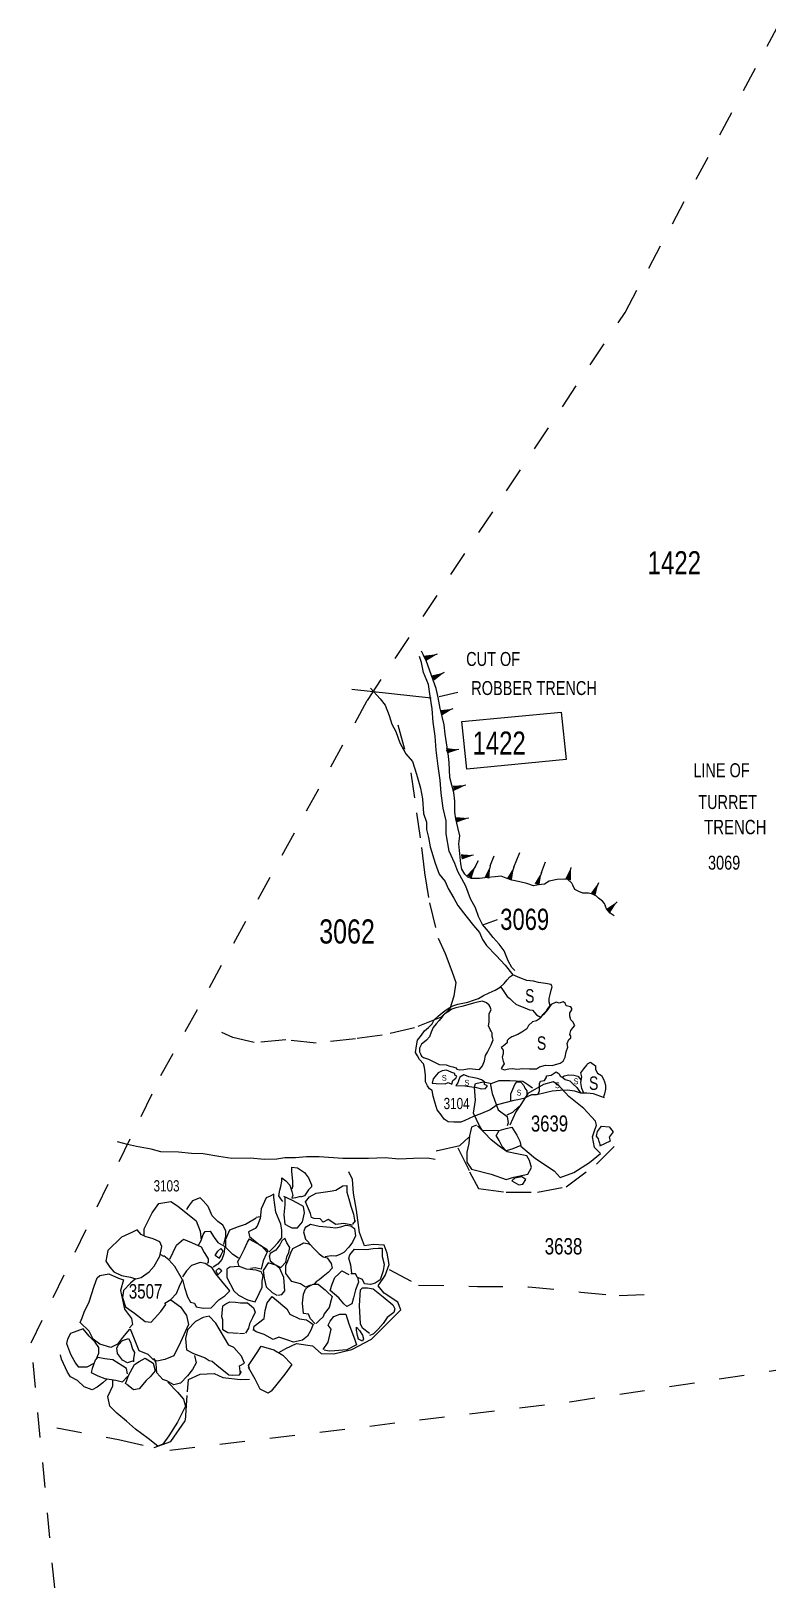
# Model space of a CAD drawing. Extents: x 43284 to 43291.09, y 9093.72 to 9103.25.
# Drawn here: x 43284 to 43286.92, y 9093.72 to 9099.91 of the extents above; entities that cross this region are included whole.
import ezdxf

# ---------------------------------------------------------------- set-up
doc = ezdxf.new("R2010")
doc.units = 0
doc.header["$MEASUREMENT"] = 0
for name, pattern in [('ECW_2', [0.025401, 0.001588, -0.003175, 0.003175, -0.003175, 0.003175, -0.003175, 0.003175, -0.003175, 0.001588]), ('ECW_3', [0.018262, 0.000794, -0.001588, 0.001588, -0.001588, 0.001588, -0.001588, 0.001588, -0.001588, 0.001588, -0.001588, 0.001588, -0.001588]), ('ECW_5', [0.025401, 0.009525, -0.003175, 0.001588, -0.003175, 0.007938])]:
    doc.linetypes.add(name, pattern=pattern)
doc.layers.add('1', color=7, linetype='CONTINUOUS')
doc.layers.add('MERGE', color=7, linetype='CONTINUOUS')

msp = doc.modelspace()

# ---------------------------------------------------------------- linework, layer by layer
at = {"layer": '1', "color": 7, "linetype": 'ECW_5'}
msp.add_lwpolyline([(43284.089844, 9093.722656), (43283.996094, 9094.696289), (43284.511719, 9095.757813), (43285.332031, 9097.248047), (43286.355469, 9098.789063), (43288.738281, 9103.250977)], dxfattribs=at)
at = {"layer": '1', "color": 4, "linetype": 'ECW_2'}
msp.add_lwpolyline([(43285.453125, 9097.151367), (43285.503906, 9096.959961), (43285.527344, 9096.801758), (43285.546875, 9096.664063), (43285.558594, 9096.563477), (43285.578125, 9096.443359), (43285.613281, 9096.303711), (43285.640625, 9096.243164), (43285.667969, 9096.172852), (43285.683594, 9096.126953), (43285.675781, 9096.073242), (43285.660156, 9096.023438), (43285.625, 9095.990234), (43285.519531, 9095.947266), (43285.390625, 9095.917969), (43285.285156, 9095.904297), (43285.128906, 9095.886719), (43285.007813, 9095.899414), (43284.882813, 9095.888672), (43284.796875, 9095.90918), (43284.753906, 9095.928711)], dxfattribs=at)
at = {"layer": '1', "color": 4}
msp.add_lwpolyline([(43285.601563, 9095.423828), (43285.570313, 9095.429688), (43285.515625, 9095.428711), (43285.457031, 9095.425781), (43285.402344, 9095.430664), (43285.335938, 9095.428711), (43285.234375, 9095.427734), (43285.140625, 9095.435547), (43285.089844, 9095.43457), (43285.046875, 9095.430664), (43285.003906, 9095.430664), (43284.972656, 9095.425781), (43284.921875, 9095.424805), (43284.867188, 9095.429688), (43284.792969, 9095.427734), (43284.742188, 9095.436523), (43284.679688, 9095.447266), (43284.632813, 9095.448242), (43284.582031, 9095.453125), (43284.511719, 9095.455078), (43284.472656, 9095.464844), (43284.414063, 9095.476563), (43284.378906, 9095.484375), (43284.339844, 9095.494141)], dxfattribs=at)
at = {"layer": '1', "color": 4, "linetype": 'ECW_3'}
msp.add_lwpolyline([(43285.417969, 9094.987305), (43285.535156, 9094.925781), (43285.769531, 9094.919922), (43285.972656, 9094.918945), (43286.179688, 9094.897461), (43286.332031, 9094.883789), (43286.503906, 9094.891602)], dxfattribs=at)
at = {"layer": 'MERGE', "color": 1, "linetype": 'ECW_2'}
msp.add_lwpolyline([(43285.679688, 9096.599609), (43285.65625, 9096.649414), (43285.644531, 9096.717773), (43285.644531, 9096.769531), (43285.632813, 9096.819336), (43285.625, 9096.879883), (43285.621094, 9096.930664), (43285.613281, 9096.987305), (43285.605469, 9097.050781), (43285.601563, 9097.106445), (43285.59375, 9097.161133), (43285.589844, 9097.214844), (43285.582031, 9097.264648), (43285.574219, 9097.311523), (43285.554688, 9097.358398), (43285.546875, 9097.398438), (43285.539063, 9097.422852)], dxfattribs=at)
at = {"layer": 'MERGE', "color": 1}
for points in [[(43286.3125, 9096.392578), (43286.296875, 9096.40332), (43286.28125, 9096.419922), (43286.273438, 9096.441406), (43286.265625, 9096.451172), (43286.25, 9096.461914), (43286.242188, 9096.470703), (43286.226563, 9096.478516), (43286.210938, 9096.482422), (43286.1875, 9096.482422), (43286.171875, 9096.489258), (43286.15625, 9096.49707), (43286.148438, 9096.513672), (43286.144531, 9096.521484), (43286.128906, 9096.537109), (43286.113281, 9096.538086), (43286.085938, 9096.537109), (43286.054688, 9096.530273), (43286.035156, 9096.518555), (43286.011719, 9096.515625), (43285.992188, 9096.511719), (43285.964844, 9096.520508), (43285.9375, 9096.527344), (43285.90625, 9096.53418), (43285.882813, 9096.541992), (43285.863281, 9096.549805), (43285.839844, 9096.546875), (43285.808594, 9096.543945), (43285.777344, 9096.540039), (43285.746094, 9096.540039), (43285.730469, 9096.545898), (43285.71875, 9096.557617), (43285.707031, 9096.578125), (43285.703125, 9096.598633), (43285.695313, 9096.677734), (43285.699219, 9096.709961), (43285.691406, 9096.743164), (43285.683594, 9096.777344), (43285.679688, 9096.804688), (43285.679688, 9096.847656), (43285.675781, 9096.881836), (43285.667969, 9096.911133), (43285.660156, 9096.942383), (43285.65625, 9097.000977), (43285.652344, 9097.037109), (43285.648438, 9097.0625), (43285.640625, 9097.114258), (43285.636719, 9097.151367), (43285.628906, 9097.18457), (43285.621094, 9097.21582), (43285.613281, 9097.259766), (43285.605469, 9097.294922), (43285.59375, 9097.329102), (43285.578125, 9097.369141), (43285.566406, 9097.402344), (43285.554688, 9097.427734), (43285.546875, 9097.443359)], [(43285.609375, 9097.431641), (43285.5625, 9097.416016)], [(43285.636719, 9097.358398), (43285.597656, 9097.339844)], [(43285.269531, 9097.292969), (43285.585938, 9097.257813)], [(43285.34375, 9097.296875), (43285.382813, 9097.253906), (43285.402344, 9097.229492), (43285.417969, 9097.1875), (43285.429688, 9097.154297), (43285.445313, 9097.124023), (43285.460938, 9097.080078), (43285.484375, 9097.036133), (43285.511719, 9097.005859), (43285.527344, 9096.955078), (43285.542969, 9096.899414), (43285.550781, 9096.856445), (43285.554688, 9096.798828), (43285.566406, 9096.764648), (43285.566406, 9096.735352), (43285.574219, 9096.703125), (43285.582031, 9096.666016), (43285.601563, 9096.601563), (43285.617188, 9096.557617), (43285.640625, 9096.529297), (43285.652344, 9096.500977), (43285.675781, 9096.461914), (43285.691406, 9096.433594), (43285.722656, 9096.392578), (43285.753906, 9096.354492), (43285.777344, 9096.326172), (43285.789063, 9096.298828), (43285.804688, 9096.274414), (43285.84375, 9096.235352), (43285.878906, 9096.196289), (43285.910156, 9096.158203)], [(43285.691406, 9097.279297), (43285.617188, 9097.261719)], [(43285.671875, 9097.214844), (43285.628906, 9097.200195)], [(43285.695313, 9097.052734), (43285.644531, 9097.047852)], [(43285.722656, 9096.911133), (43285.675781, 9096.899414)], [(43285.734375, 9096.780273), (43285.695313, 9096.775391)], [(43285.917969, 9096.175781), (43285.90625, 9096.1875), (43285.890625, 9096.212891), (43285.875, 9096.25293), (43285.855469, 9096.280273), (43285.832031, 9096.306641), (43285.8125, 9096.330078), (43285.789063, 9096.357422), (43285.773438, 9096.389648), (43285.761719, 9096.423828), (43285.742188, 9096.459961), (43285.722656, 9096.510742), (43285.707031, 9096.539063), (43285.691406, 9096.568359), (43285.679688, 9096.599609)], [(43285.753906, 9096.632813), (43285.707031, 9096.626953)], [(43285.761719, 9096.589844), (43285.773438, 9096.612305)], [(43285.820313, 9096.59082), (43285.835938, 9096.630859)], [(43285.914063, 9096.585938), (43285.9375, 9096.643555)], [(43286.023438, 9096.564453), (43286.039063, 9096.607422)], [(43285.761719, 9096.589844), (43285.742188, 9096.558594)], [(43285.820313, 9096.59082), (43285.808594, 9096.545898)], [(43285.914063, 9096.585938), (43285.902344, 9096.551758)], [(43286.023438, 9096.564453), (43286.007813, 9096.519531)], [(43286.140625, 9096.583984), (43286.132813, 9096.549805)], [(43286.25, 9096.523438), (43286.230469, 9096.477539)], [(43286.324219, 9096.448242), (43286.296875, 9096.419922)], [(43285.847656, 9096.376953), (43285.789063, 9096.355469)], [(43285.859375, 9096.112305), (43285.871094, 9096.095703), (43285.878906, 9096.083984), (43285.886719, 9096.072266), (43285.898438, 9096.064453), (43285.910156, 9096.051758), (43285.921875, 9096.041992), (43285.933594, 9096.036133), (43285.957031, 9096.027344), (43285.976563, 9096.019531), (43285.988281, 9096.017578), (43285.996094, 9096.007813), (43286.003906, 9095.999023), (43286.019531, 9095.989258), (43286.03125, 9096.00293), (43286.042969, 9096.014648), (43286.050781, 9096.025391), (43286.058594, 9096.03418), (43286.054688, 9096.049805), (43286.054688, 9096.064453), (43286.058594, 9096.080078), (43286.0625, 9096.09668), (43286.066406, 9096.110352), (43286.0625, 9096.120117), (43286.039063, 9096.123047), (43286.011719, 9096.126953), (43285.992188, 9096.132813), (43285.964844, 9096.135742), (43285.9375, 9096.145508), (43285.910156, 9096.158203)], [(43286.191406, 9095.688477), (43286.183594, 9095.707031), (43286.179688, 9095.730469), (43286.183594, 9095.75293), (43286.179688, 9095.768555), (43286.191406, 9095.785156), (43286.203125, 9095.798828), (43286.207031, 9095.804688), (43286.21875, 9095.810547), (43286.238281, 9095.795898), (43286.238281, 9095.78125), (43286.246094, 9095.767578), (43286.261719, 9095.757813), (43286.269531, 9095.743164), (43286.273438, 9095.733398), (43286.277344, 9095.719727), (43286.277344, 9095.703125), (43286.273438, 9095.685547), (43286.269531, 9095.672852)], [(43285.851563, 9095.538086), (43285.789063, 9095.540039), (43285.777344, 9095.558594), (43285.753906, 9095.608398), (43285.761719, 9095.660156), (43285.757813, 9095.711914), (43285.761719, 9095.726563), (43285.792969, 9095.733398), (43285.820313, 9095.727539), (43285.828125, 9095.686523), (43285.851563, 9095.62207), (43285.886719, 9095.595703), (43285.890625, 9095.569336), (43285.886719, 9095.558594)], [(43285.824219, 9095.726563), (43285.855469, 9095.738281), (43285.898438, 9095.738281), (43285.949219, 9095.735352), (43285.96875, 9095.72168), (43285.988281, 9095.708984)], [(43286.007813, 9095.681641), (43286.015625, 9095.695313), (43286.015625, 9095.710938), (43286.015625, 9095.725586), (43286.019531, 9095.735352), (43286.035156, 9095.738281), (43286.042969, 9095.750977), (43286.042969, 9095.756836), (43286.0625, 9095.758789), (43286.070313, 9095.764648), (43286.082031, 9095.772461), (43286.09375, 9095.764648), (43286.097656, 9095.755859), (43286.109375, 9095.749023), (43286.117188, 9095.742188), (43286.136719, 9095.736328), (43286.148438, 9095.724609), (43286.164063, 9095.709961), (43286.171875, 9095.698242), (43286.179688, 9095.688477)], [(43286.105469, 9095.751953), (43286.113281, 9095.756836), (43286.132813, 9095.760742), (43286.152344, 9095.758789), (43286.167969, 9095.754883), (43286.175781, 9095.746094), (43286.179688, 9095.739258)], [(43285.941406, 9095.477539), (43286, 9095.427734), (43286.074219, 9095.379883), (43286.097656, 9095.352539), (43286.152344, 9095.37207), (43286.214844, 9095.412109), (43286.257813, 9095.448242), (43286.234375, 9095.472656), (43286.226563, 9095.514648), (43286.234375, 9095.538086), (43286.242188, 9095.560547), (43286.238281, 9095.576172), (43286.191406, 9095.626953), (43286.132813, 9095.674805), (43286.089844, 9095.720703), (43286.070313, 9095.732422), (43286.03125, 9095.722656), (43285.96875, 9095.686523), (43285.941406, 9095.642578), (43285.921875, 9095.613281), (43285.898438, 9095.560547)], [(43285.902344, 9095.657227), (43285.902344, 9095.685547), (43285.910156, 9095.704102), (43285.917969, 9095.722656), (43285.925781, 9095.732422), (43285.941406, 9095.731445), (43285.953125, 9095.71875), (43285.957031, 9095.708008), (43285.964844, 9095.697266), (43285.964844, 9095.674805)], [(43285.886719, 9095.601563), (43285.910156, 9095.612305), (43285.933594, 9095.634766)], [(43285.765625, 9095.560547), (43285.746094, 9095.552734), (43285.738281, 9095.518555), (43285.734375, 9095.487305), (43285.726563, 9095.453125), (43285.726563, 9095.414063), (43285.746094, 9095.385742), (43285.824219, 9095.366211), (43285.882813, 9095.344727), (43285.914063, 9095.353516), (43285.96875, 9095.366211), (43285.984375, 9095.392578), (43285.976563, 9095.419922), (43285.964844, 9095.438477), (43285.925781, 9095.447266), (43285.886719, 9095.455078), (43285.855469, 9095.477539), (43285.824219, 9095.501953), (43285.796875, 9095.530273), (43285.769531, 9095.557617)], [(43285.84375, 9095.518555), (43285.855469, 9095.540039), (43285.882813, 9095.547852), (43285.90625, 9095.552734), (43285.925781, 9095.520508), (43285.9375, 9095.49707), (43285.941406, 9095.479492), (43285.910156, 9095.466797), (43285.882813, 9095.458984), (43285.867188, 9095.476563), (43285.855469, 9095.5), (43285.84375, 9095.519531)], [(43286.253906, 9095.490234), (43286.25, 9095.506836), (43286.242188, 9095.517578), (43286.246094, 9095.536133), (43286.261719, 9095.556641), (43286.292969, 9095.554688), (43286.308594, 9095.53418), (43286.292969, 9095.512695), (43286.296875, 9095.49707), (43286.253906, 9095.477539)], [(43285.605469, 9095.458984), (43285.699219, 9095.480469), (43285.734375, 9095.512695)], [(43286.257813, 9095.478516), (43286.253906, 9095.494141)], [(43285.90625, 9095.339844), (43285.933594, 9095.323242), (43285.949219, 9095.326172), (43285.960938, 9095.344727), (43285.945313, 9095.355469), (43285.917969, 9095.350586), (43285.914063, 9095.345703)], [(43285.914063, 9095.347656), (43285.90625, 9095.339844)]]:
    msp.add_lwpolyline(points, dxfattribs=at)
for points in [[(43285.726563, 9096.974609), (43285.707031, 9097.164063), (43286.101563, 9097.201172), (43286.121094, 9097.012695)], [(43285.804688, 9096.046875), (43285.789063, 9096.053711), (43285.769531, 9096.049805), (43285.753906, 9096.045898), (43285.730469, 9096.038086), (43285.707031, 9096.032227), (43285.683594, 9096.026367), (43285.667969, 9096.021484), (43285.652344, 9096.010742), (43285.640625, 9096.003906), (43285.628906, 9095.991211), (43285.617188, 9095.976563), (43285.605469, 9095.963867), (43285.59375, 9095.948242), (43285.585938, 9095.930664), (43285.578125, 9095.911133), (43285.566406, 9095.898438), (43285.558594, 9095.891602), (43285.546875, 9095.882813), (43285.539063, 9095.866211), (43285.539063, 9095.852539), (43285.542969, 9095.84375), (43285.546875, 9095.834961), (43285.554688, 9095.830078), (43285.574219, 9095.822266), (43285.601563, 9095.80957), (43285.617188, 9095.801758), (43285.644531, 9095.800781), (43285.660156, 9095.794922), (43285.671875, 9095.791992), (43285.683594, 9095.789063), (43285.6875, 9095.783203), (43285.699219, 9095.780273), (43285.714844, 9095.782227), (43285.738281, 9095.786133), (43285.761719, 9095.783203), (43285.777344, 9095.78125), (43285.789063, 9095.795898), (43285.796875, 9095.816406), (43285.800781, 9095.836914), (43285.808594, 9095.850586), (43285.816406, 9095.864258), (43285.824219, 9095.879883), (43285.832031, 9095.899414), (43285.828125, 9095.913086), (43285.828125, 9095.926758), (43285.824219, 9095.933594), (43285.820313, 9095.94043), (43285.8125, 9095.955078), (43285.816406, 9095.969727), (43285.816406, 9095.988281), (43285.816406, 9096.003906), (43285.824219, 9096.019531), (43285.820313, 9096.030273), (43285.816406, 9096.037109)], [(43286.0625, 9096.040039), (43286.046875, 9096.018555), (43286.03125, 9096.000977), (43286.015625, 9095.983398), (43286.003906, 9095.975586), (43285.988281, 9095.970703), (43285.972656, 9095.957031), (43285.964844, 9095.943359), (43285.945313, 9095.929688), (43285.929688, 9095.920898), (43285.90625, 9095.911133), (43285.894531, 9095.904297), (43285.886719, 9095.897461), (43285.886719, 9095.887695), (43285.871094, 9095.875), (43285.863281, 9095.869141), (43285.871094, 9095.858398), (43285.871094, 9095.84375), (43285.867188, 9095.831055), (43285.871094, 9095.814453), (43285.875, 9095.803711), (43285.867188, 9095.792969), (43285.863281, 9095.786133), (43285.875, 9095.780273), (43285.894531, 9095.78418), (43285.910156, 9095.786133), (43285.925781, 9095.783203), (43285.949219, 9095.786133), (43285.976563, 9095.78418), (43286.003906, 9095.78418), (43286.015625, 9095.792969), (43286.039063, 9095.798828), (43286.066406, 9095.797852), (43286.097656, 9095.807617), (43286.109375, 9095.81543), (43286.117188, 9095.831055), (43286.121094, 9095.851563), (43286.128906, 9095.871094), (43286.125, 9095.884766), (43286.132813, 9095.900391), (43286.140625, 9095.907227), (43286.140625, 9095.914063), (43286.136719, 9095.920898), (43286.140625, 9095.936523), (43286.148438, 9095.947266), (43286.15625, 9095.957031), (43286.148438, 9095.970703), (43286.140625, 9095.978516), (43286.136719, 9095.993164), (43286.136719, 9096.006836), (43286.144531, 9096.018555), (43286.144531, 9096.024414), (43286.140625, 9096.03125), (43286.121094, 9096.035156), (43286.117188, 9096.045898), (43286.109375, 9096.050781), (43286.09375, 9096.045898), (43286.082031, 9096.049805)], [(43285.613281, 9095.768555), (43285.59375, 9095.744141), (43285.589844, 9095.727539), (43285.605469, 9095.726563), (43285.640625, 9095.724609), (43285.652344, 9095.730469), (43285.667969, 9095.723633), (43285.671875, 9095.738281), (43285.683594, 9095.74707), (43285.6875, 9095.754883), (43285.679688, 9095.759766), (43285.679688, 9095.765625), (43285.667969, 9095.770508), (43285.652344, 9095.776367), (43285.644531, 9095.779297), (43285.628906, 9095.776367)], [(43285.714844, 9095.760742), (43285.699219, 9095.751953), (43285.695313, 9095.740234), (43285.691406, 9095.729492), (43285.683594, 9095.717773), (43285.71875, 9095.716797), (43285.738281, 9095.714844), (43285.765625, 9095.709961), (43285.785156, 9095.705078), (43285.800781, 9095.707031), (43285.808594, 9095.716797), (43285.796875, 9095.722656), (43285.796875, 9095.732422), (43285.785156, 9095.741211), (43285.769531, 9095.746094), (43285.75, 9095.75), (43285.734375, 9095.75293), (43285.71875, 9095.759766)]]:
    msp.add_lwpolyline(points, close=True, dxfattribs=at)
at = {"layer": 'MERGE', "color": 1, "linetype": 'ECW_3'}
for points in [[(43286.273438, 9095.669922), (43286.230469, 9095.68457), (43286.203125, 9095.6875), (43286.179688, 9095.688477), (43286.15625, 9095.696289), (43286.125, 9095.699219), (43286.097656, 9095.698242), (43286.066406, 9095.695313), (43286.042969, 9095.69043), (43286.027344, 9095.686523), (43286.003906, 9095.681641), (43285.984375, 9095.681641), (43285.96875, 9095.674805), (43285.953125, 9095.666016), (43285.929688, 9095.661133), (43285.914063, 9095.658203), (43285.847656, 9095.641602), (43285.820313, 9095.62207), (43285.785156, 9095.607422), (43285.753906, 9095.595703), (43285.71875, 9095.579102), (43285.703125, 9095.572266), (43285.675781, 9095.572266), (43285.652344, 9095.574219), (43285.636719, 9095.583984), (43285.625, 9095.601563), (43285.609375, 9095.621094), (43285.601563, 9095.648438), (43285.59375, 9095.675781), (43285.589844, 9095.698242), (43285.578125, 9095.705078), (43285.570313, 9095.716797), (43285.5625, 9095.733398), (43285.5625, 9095.759766), (43285.558594, 9095.790039), (43285.554688, 9095.803711), (43285.539063, 9095.821289), (43285.53125, 9095.835938), (43285.523438, 9095.849609), (43285.527344, 9095.875977), (43285.53125, 9095.898438), (43285.546875, 9095.917969), (43285.558594, 9095.935547), (43285.574219, 9095.949219), (43285.589844, 9095.962891), (43285.597656, 9095.978516), (43285.613281, 9095.994141), (43285.628906, 9096.006836), (43285.644531, 9096.019531), (43285.660156, 9096.02832), (43285.671875, 9096.03418), (43285.691406, 9096.041016), (43285.710938, 9096.045898), (43285.730469, 9096.049805), (43285.753906, 9096.056641), (43285.773438, 9096.064453), (43285.792969, 9096.075195), (43285.816406, 9096.085938), (43285.839844, 9096.09668), (43285.859375, 9096.109375), (43285.875, 9096.124023), (43285.886719, 9096.137695), (43285.898438, 9096.150391), (43285.910156, 9096.158203)], [(43285.691406, 9095.470703), (43285.738281, 9095.375977), (43285.773438, 9095.308594), (43285.882813, 9095.293945), (43286.007813, 9095.294922), (43286.121094, 9095.316406), (43286.242188, 9095.405273), (43286.382813, 9095.546875)]]:
    msp.add_lwpolyline(points, dxfattribs=at)
at = {"layer": 'MERGE', "color": 20, "linetype": 'ECW_3'}
for points in [[(43284.980469, 9094.658203), (43285.007813, 9094.673828), (43285.050781, 9094.693359), (43285.113281, 9094.68457), (43285.148438, 9094.65332), (43285.199219, 9094.652344), (43285.269531, 9094.669922), (43285.347656, 9094.709961), (43285.417969, 9094.780273), (43285.464844, 9094.827148), (43285.453125, 9094.857422), (43285.398438, 9094.893555), (43285.375, 9094.921875), (43285.402344, 9094.962891), (43285.417969, 9095.006836), (43285.410156, 9095.052734), (43285.398438, 9095.083984), (43285.355469, 9095.086914), (43285.320313, 9095.082031), (43285.300781, 9095.134766), (43285.289063, 9095.222656), (43285.277344, 9095.291016), (43285.273438, 9095.344727), (43285.257813, 9095.375)], [(43284.980469, 9094.658203), (43285.007813, 9094.673828), (43285.050781, 9094.693359), (43285.113281, 9094.68457), (43285.148438, 9094.65332), (43285.199219, 9094.652344), (43285.269531, 9094.669922), (43285.347656, 9094.709961), (43285.417969, 9094.780273), (43285.464844, 9094.827148), (43285.453125, 9094.857422), (43285.398438, 9094.893555), (43285.375, 9094.921875), (43285.402344, 9094.962891), (43285.417969, 9095.006836), (43285.410156, 9095.052734), (43285.398438, 9095.083984), (43285.355469, 9095.086914), (43285.320313, 9095.082031), (43285.300781, 9095.134766), (43285.289063, 9095.222656), (43285.277344, 9095.291016), (43285.273438, 9095.344727), (43285.257813, 9095.375)], [(43284.097656, 9094.358398), (43284.34375, 9094.311523), (43284.484375, 9094.280273), (43284.550781, 9094.304688), (43284.609375, 9094.387695), (43284.617188, 9094.501953), (43284.621094, 9094.550781), (43284.667969, 9094.571289), (43284.722656, 9094.574219), (43284.757813, 9094.558594), (43284.828125, 9094.550781), (43284.863281, 9094.551758)], [(43284.097656, 9094.358398), (43284.34375, 9094.311523), (43284.484375, 9094.280273), (43284.550781, 9094.304688), (43284.609375, 9094.387695), (43284.617188, 9094.501953), (43284.621094, 9094.550781), (43284.667969, 9094.571289), (43284.722656, 9094.574219), (43284.757813, 9094.558594), (43284.828125, 9094.550781), (43284.863281, 9094.551758)]]:
    msp.add_lwpolyline(points, dxfattribs=at)
at = {"layer": 'MERGE', "color": 20}
for points in [[(43285.035156, 9095.31543), (43285.035156, 9095.338867), (43285.03125, 9095.376953), (43285.03125, 9095.394531), (43285.054688, 9095.390625), (43285.082031, 9095.37207), (43285.097656, 9095.351563), (43285.109375, 9095.324219), (43285.109375, 9095.316406), (43285.097656, 9095.303711), (43285.082031, 9095.280273), (43285.066406, 9095.274414)], [(43285.035156, 9095.31543), (43285.035156, 9095.338867), (43285.03125, 9095.376953), (43285.03125, 9095.394531), (43285.054688, 9095.390625), (43285.082031, 9095.37207), (43285.097656, 9095.351563), (43285.109375, 9095.324219), (43285.109375, 9095.316406), (43285.097656, 9095.303711), (43285.082031, 9095.280273), (43285.066406, 9095.274414)], [(43284.996094, 9095.256836), (43284.988281, 9095.268555), (43284.980469, 9095.280273), (43284.984375, 9095.302734), (43284.988281, 9095.317383), (43284.992188, 9095.337891), (43284.992188, 9095.351563), (43285.007813, 9095.339844), (43285.023438, 9095.322266), (43285.03125, 9095.297852), (43285.035156, 9095.28125), (43285.03125, 9095.272461)], [(43284.996094, 9095.256836), (43284.988281, 9095.268555), (43284.980469, 9095.280273), (43284.984375, 9095.302734), (43284.988281, 9095.317383), (43284.992188, 9095.337891), (43284.992188, 9095.351563), (43285.007813, 9095.339844), (43285.023438, 9095.322266), (43285.03125, 9095.297852), (43285.035156, 9095.28125), (43285.03125, 9095.272461)], [(43285.035156, 9095.319336), (43285.03125, 9095.306641)], [(43285.035156, 9095.319336), (43285.03125, 9095.306641)], [(43285.273438, 9095.164063), (43285.238281, 9095.169922), (43285.207031, 9095.166016), (43285.175781, 9095.185547), (43285.15625, 9095.174805), (43285.144531, 9095.188477), (43285.121094, 9095.189453), (43285.109375, 9095.193359), (43285.105469, 9095.209961), (43285.085938, 9095.255859), (43285.101563, 9095.276367), (43285.128906, 9095.291016), (43285.183594, 9095.298828), (43285.207031, 9095.302734), (43285.234375, 9095.319336), (43285.25, 9095.321289), (43285.25, 9095.293945), (43285.257813, 9095.267578), (43285.265625, 9095.239258), (43285.277344, 9095.207031), (43285.28125, 9095.183594), (43285.28125, 9095.174805)], [(43285.273438, 9095.164063), (43285.238281, 9095.169922), (43285.207031, 9095.166016), (43285.175781, 9095.185547), (43285.15625, 9095.174805), (43285.144531, 9095.188477), (43285.121094, 9095.189453), (43285.109375, 9095.193359), (43285.105469, 9095.209961), (43285.085938, 9095.255859), (43285.101563, 9095.276367), (43285.128906, 9095.291016), (43285.183594, 9095.298828), (43285.207031, 9095.302734), (43285.234375, 9095.319336), (43285.25, 9095.321289), (43285.25, 9095.293945), (43285.257813, 9095.267578), (43285.265625, 9095.239258), (43285.277344, 9095.207031), (43285.28125, 9095.183594), (43285.28125, 9095.174805)], [(43284.445313, 9095.119141), (43284.445313, 9095.149414), (43284.476563, 9095.212891), (43284.503906, 9095.25), (43284.550781, 9095.256836), (43284.578125, 9095.240234), (43284.652344, 9095.180664), (43284.667969, 9095.139648), (43284.671875, 9095.104492)], [(43284.445313, 9095.119141), (43284.445313, 9095.149414), (43284.476563, 9095.212891), (43284.503906, 9095.25), (43284.550781, 9095.256836), (43284.578125, 9095.240234), (43284.652344, 9095.180664), (43284.667969, 9095.139648), (43284.671875, 9095.104492)], [(43284.761719, 9095.086914), (43284.769531, 9095.120117), (43284.769531, 9095.141602), (43284.757813, 9095.164063), (43284.738281, 9095.177734), (43284.714844, 9095.200195), (43284.699219, 9095.237305), (43284.679688, 9095.260742), (43284.667969, 9095.271484), (43284.636719, 9095.259766), (43284.621094, 9095.239258), (43284.613281, 9095.225586)], [(43284.761719, 9095.086914), (43284.769531, 9095.120117), (43284.769531, 9095.141602), (43284.757813, 9095.164063), (43284.738281, 9095.177734), (43284.714844, 9095.200195), (43284.699219, 9095.237305), (43284.679688, 9095.260742), (43284.667969, 9095.271484), (43284.636719, 9095.259766), (43284.621094, 9095.239258), (43284.613281, 9095.225586)], [(43284.941406, 9095.057617), (43284.960938, 9095.076172), (43284.976563, 9095.092773), (43284.992188, 9095.113281), (43284.992188, 9095.143555), (43284.988281, 9095.166992), (43284.96875, 9095.214844), (43284.960938, 9095.273438), (43284.960938, 9095.286133), (43284.945313, 9095.27832), (43284.929688, 9095.271484), (43284.910156, 9095.228516), (43284.90625, 9095.189453), (43284.894531, 9095.160156), (43284.886719, 9095.150391), (43284.859375, 9095.136719), (43284.863281, 9095.118164), (43284.902344, 9095.086914), (43284.929688, 9095.069336), (43284.9375, 9095.057617)], [(43284.941406, 9095.057617), (43284.960938, 9095.076172), (43284.976563, 9095.092773), (43284.992188, 9095.113281), (43284.992188, 9095.143555), (43284.988281, 9095.166992), (43284.96875, 9095.214844), (43284.960938, 9095.273438), (43284.960938, 9095.286133), (43284.945313, 9095.27832), (43284.929688, 9095.271484), (43284.910156, 9095.228516), (43284.90625, 9095.189453), (43284.894531, 9095.160156), (43284.886719, 9095.150391), (43284.859375, 9095.136719), (43284.863281, 9095.118164), (43284.902344, 9095.086914), (43284.929688, 9095.069336), (43284.9375, 9095.057617)], [(43285.003906, 9095.276367), (43285.003906, 9095.244141), (43285, 9095.205078), (43285.003906, 9095.167969), (43285.023438, 9095.15625), (43285.03125, 9095.152344), (43285.054688, 9095.15332), (43285.074219, 9095.176758), (43285.082031, 9095.212891), (43285.078125, 9095.238281), (43285.054688, 9095.250977), (43285.03125, 9095.262695), (43285, 9095.277344)], [(43285.003906, 9095.276367), (43285.003906, 9095.244141), (43285, 9095.205078), (43285.003906, 9095.167969), (43285.023438, 9095.15625), (43285.03125, 9095.152344), (43285.054688, 9095.15332), (43285.074219, 9095.176758), (43285.082031, 9095.212891), (43285.078125, 9095.238281), (43285.054688, 9095.250977), (43285.03125, 9095.262695), (43285, 9095.277344)], [(43285.066406, 9095.277344), (43285.046875, 9095.271484), (43285.03125, 9095.269531)], [(43285.066406, 9095.277344), (43285.046875, 9095.271484), (43285.03125, 9095.269531)], [(43284.820313, 9095.032227), (43284.796875, 9095.046875), (43284.769531, 9095.074219), (43284.769531, 9095.108398), (43284.785156, 9095.144531), (43284.820313, 9095.158203), (43284.847656, 9095.167969), (43284.890625, 9095.192383)], [(43284.820313, 9095.032227), (43284.796875, 9095.046875), (43284.769531, 9095.074219), (43284.769531, 9095.108398), (43284.785156, 9095.144531), (43284.820313, 9095.158203), (43284.847656, 9095.167969), (43284.890625, 9095.192383)], [(43284.890625, 9095.195313), (43284.90625, 9095.197266)], [(43284.890625, 9095.195313), (43284.90625, 9095.197266)], [(43284.433594, 9094.955078), (43284.464844, 9094.978516), (43284.484375, 9095.000977), (43284.507813, 9095.040039), (43284.515625, 9095.078125), (43284.507813, 9095.09668), (43284.480469, 9095.109375), (43284.449219, 9095.118164), (43284.433594, 9095.126953), (43284.417969, 9095.145508), (43284.398438, 9095.135742), (43284.355469, 9095.115234), (43284.300781, 9095.0625), (43284.292969, 9095.020508), (43284.308594, 9094.99707), (43284.324219, 9094.978516), (43284.355469, 9094.963867), (43284.390625, 9094.957031), (43284.410156, 9094.950195)], [(43284.433594, 9094.955078), (43284.464844, 9094.978516), (43284.484375, 9095.000977), (43284.507813, 9095.040039), (43284.515625, 9095.078125), (43284.507813, 9095.09668), (43284.480469, 9095.109375), (43284.449219, 9095.118164), (43284.433594, 9095.126953), (43284.417969, 9095.145508), (43284.398438, 9095.135742), (43284.355469, 9095.115234), (43284.300781, 9095.0625), (43284.292969, 9095.020508), (43284.308594, 9094.99707), (43284.324219, 9094.978516), (43284.355469, 9094.963867), (43284.390625, 9094.957031), (43284.410156, 9094.950195)], [(43284.660156, 9095.081055), (43284.671875, 9095.102539), (43284.679688, 9095.126953), (43284.6875, 9095.137695), (43284.707031, 9095.139648), (43284.722656, 9095.114258), (43284.738281, 9095.094727), (43284.765625, 9095.078125), (43284.761719, 9095.049805), (43284.753906, 9095.027344), (43284.738281, 9095.008789), (43284.71875, 9094.996094)], [(43284.660156, 9095.081055), (43284.671875, 9095.102539), (43284.679688, 9095.126953), (43284.6875, 9095.137695), (43284.707031, 9095.139648), (43284.722656, 9095.114258), (43284.738281, 9095.094727), (43284.765625, 9095.078125), (43284.761719, 9095.049805), (43284.753906, 9095.027344), (43284.738281, 9095.008789), (43284.71875, 9094.996094)], [(43285.085938, 9095.157227), (43285.078125, 9095.136719), (43285.082031, 9095.12207), (43285.085938, 9095.107422), (43285.097656, 9095.095703), (43285.101563, 9095.084961)], [(43285.085938, 9095.157227), (43285.078125, 9095.136719), (43285.082031, 9095.12207), (43285.085938, 9095.107422), (43285.097656, 9095.095703), (43285.101563, 9095.084961)], [(43285.085938, 9095.155273), (43285.105469, 9095.167969), (43285.140625, 9095.160156), (43285.183594, 9095.155273), (43285.207031, 9095.152344), (43285.226563, 9095.15625), (43285.246094, 9095.163086), (43285.265625, 9095.161133), (43285.28125, 9095.150391), (43285.285156, 9095.121094), (43285.273438, 9095.095703), (43285.257813, 9095.076172), (43285.238281, 9095.054688), (43285.222656, 9095.046875), (43285.207031, 9095.040039), (43285.1875, 9095.041016), (43285.164063, 9095.038086)], [(43285.085938, 9095.155273), (43285.105469, 9095.167969), (43285.140625, 9095.160156), (43285.183594, 9095.155273), (43285.207031, 9095.152344), (43285.226563, 9095.15625), (43285.246094, 9095.163086), (43285.265625, 9095.161133), (43285.28125, 9095.150391), (43285.285156, 9095.121094), (43285.273438, 9095.095703), (43285.257813, 9095.076172), (43285.238281, 9095.054688), (43285.222656, 9095.046875), (43285.207031, 9095.040039), (43285.1875, 9095.041016), (43285.164063, 9095.038086)], [(43284.546875, 9095.02832), (43284.574219, 9095.083984), (43284.601563, 9095.108398), (43284.632813, 9095.094727), (43284.671875, 9095.077148), (43284.683594, 9095.054688), (43284.699219, 9095.029297), (43284.699219, 9095.016602), (43284.695313, 9095.010742)], [(43284.546875, 9095.02832), (43284.574219, 9095.083984), (43284.601563, 9095.108398), (43284.632813, 9095.094727), (43284.671875, 9095.077148), (43284.683594, 9095.054688), (43284.699219, 9095.029297), (43284.699219, 9095.016602), (43284.695313, 9095.010742)], [(43284.742188, 9095.032227), (43284.726563, 9095.042969), (43284.738281, 9095.05957), (43284.75, 9095.071289), (43284.757813, 9095.05957), (43284.75, 9095.044922), (43284.742188, 9095.03125)], [(43284.742188, 9095.032227), (43284.726563, 9095.042969), (43284.738281, 9095.05957), (43284.75, 9095.071289), (43284.757813, 9095.05957), (43284.75, 9095.044922), (43284.742188, 9095.03125)], [(43284.816406, 9095.016602), (43284.828125, 9095.037109), (43284.84375, 9095.069336), (43284.855469, 9095.095703), (43284.863281, 9095.109375), (43284.875, 9095.100586), (43284.910156, 9095.083008), (43284.933594, 9095.056641), (43284.929688, 9095.047852), (43284.917969, 9095.021484), (43284.910156, 9094.989258), (43284.886719, 9094.994141), (43284.867188, 9094.991211)], [(43284.816406, 9095.016602), (43284.828125, 9095.037109), (43284.84375, 9095.069336), (43284.855469, 9095.095703), (43284.863281, 9095.109375), (43284.875, 9095.100586), (43284.910156, 9095.083008), (43284.933594, 9095.056641), (43284.929688, 9095.047852), (43284.917969, 9095.021484), (43284.910156, 9094.989258), (43284.886719, 9094.994141), (43284.867188, 9094.991211)], [(43284.941406, 9095.041992), (43284.945313, 9095.021484), (43284.964844, 9095.006836), (43284.988281, 9094.995117), (43285.007813, 9095.016602), (43285.011719, 9095.037109), (43285.019531, 9095.054688), (43285.023438, 9095.075195), (43285.011719, 9095.092773), (43285.003906, 9095.111328), (43284.992188, 9095.101563), (43284.984375, 9095.084961), (43284.96875, 9095.064453), (43284.945313, 9095.050781), (43284.941406, 9095.037109)], [(43284.941406, 9095.041992), (43284.945313, 9095.021484), (43284.964844, 9095.006836), (43284.988281, 9094.995117), (43285.007813, 9095.016602), (43285.011719, 9095.037109), (43285.019531, 9095.054688), (43285.023438, 9095.075195), (43285.011719, 9095.092773), (43285.003906, 9095.111328), (43284.992188, 9095.101563), (43284.984375, 9095.084961), (43284.96875, 9095.064453), (43284.945313, 9095.050781), (43284.941406, 9095.037109)], [(43285.105469, 9094.924805), (43285.085938, 9094.916992), (43285.066406, 9094.930664), (43285.03125, 9094.939453), (43285.007813, 9094.97168), (43285.007813, 9095.003906), (43285.015625, 9095.021484), (43285.027344, 9095.053711), (43285.035156, 9095.070313), (43285.0625, 9095.083984), (43285.078125, 9095.092773), (43285.101563, 9095.088867), (43285.121094, 9095.069336), (43285.140625, 9095.049805), (43285.15625, 9095.038086), (43285.171875, 9095.033203), (43285.1875, 9095.010742), (43285.191406, 9094.992188), (43285.175781, 9094.975586), (43285.15625, 9094.958984), (43285.140625, 9094.946289), (43285.128906, 9094.938477), (43285.121094, 9094.928711), (43285.101563, 9094.921875)], [(43285.105469, 9094.924805), (43285.085938, 9094.916992), (43285.066406, 9094.930664), (43285.03125, 9094.939453), (43285.007813, 9094.97168), (43285.007813, 9095.003906), (43285.015625, 9095.021484), (43285.027344, 9095.053711), (43285.035156, 9095.070313), (43285.0625, 9095.083984), (43285.078125, 9095.092773), (43285.101563, 9095.088867), (43285.121094, 9095.069336), (43285.140625, 9095.049805), (43285.15625, 9095.038086), (43285.171875, 9095.033203), (43285.1875, 9095.010742), (43285.191406, 9094.992188), (43285.175781, 9094.975586), (43285.15625, 9094.958984), (43285.140625, 9094.946289), (43285.128906, 9094.938477), (43285.121094, 9094.928711), (43285.101563, 9094.921875)], [(43285.269531, 9094.974609), (43285.265625, 9095.004883), (43285.257813, 9095.032227), (43285.261719, 9095.045898), (43285.28125, 9095.068359), (43285.328125, 9095.067383), (43285.355469, 9095.070313), (43285.375, 9095.072266), (43285.390625, 9095.072266), (43285.390625, 9095.039063), (43285.398438, 9095.008789), (43285.394531, 9094.981445), (43285.382813, 9094.946289), (43285.363281, 9094.933594), (43285.34375, 9094.927734), (43285.320313, 9094.930664), (43285.3125, 9094.947266), (43285.296875, 9094.954102)], [(43285.269531, 9094.974609), (43285.265625, 9095.004883), (43285.257813, 9095.032227), (43285.261719, 9095.045898), (43285.28125, 9095.068359), (43285.328125, 9095.067383), (43285.355469, 9095.070313), (43285.375, 9095.072266), (43285.390625, 9095.072266), (43285.390625, 9095.039063), (43285.398438, 9095.008789), (43285.394531, 9094.981445), (43285.382813, 9094.946289), (43285.363281, 9094.933594), (43285.34375, 9094.927734), (43285.320313, 9094.930664), (43285.3125, 9094.947266), (43285.296875, 9094.954102)], [(43284.410156, 9094.950195), (43284.390625, 9094.932617), (43284.363281, 9094.90332), (43284.359375, 9094.875977), (43284.371094, 9094.838867), (43284.40625, 9094.813477), (43284.449219, 9094.780273), (43284.472656, 9094.77832), (43284.511719, 9094.820313), (43284.53125, 9094.848633), (43284.527344, 9094.853516), (43284.550781, 9094.868164), (43284.574219, 9094.891602), (43284.585938, 9094.920898), (43284.597656, 9094.946289), (43284.566406, 9094.999023), (43284.542969, 9095.026367), (43284.523438, 9095.041016)], [(43284.410156, 9094.950195), (43284.390625, 9094.932617), (43284.363281, 9094.90332), (43284.359375, 9094.875977), (43284.371094, 9094.838867), (43284.40625, 9094.813477), (43284.449219, 9094.780273), (43284.472656, 9094.77832), (43284.511719, 9094.820313), (43284.53125, 9094.848633), (43284.527344, 9094.853516), (43284.550781, 9094.868164), (43284.574219, 9094.891602), (43284.585938, 9094.920898), (43284.597656, 9094.946289), (43284.566406, 9094.999023), (43284.542969, 9095.026367), (43284.523438, 9095.041016)], [(43284.523438, 9095.039063), (43284.511719, 9095.045898)], [(43284.523438, 9095.039063), (43284.511719, 9095.045898)], [(43284.597656, 9094.947266), (43284.605469, 9094.916016), (43284.617188, 9094.878906), (43284.628906, 9094.857422), (43284.644531, 9094.853516), (43284.652344, 9094.838867), (43284.679688, 9094.833984), (43284.710938, 9094.834961), (43284.742188, 9094.866211), (43284.765625, 9094.882813), (43284.785156, 9094.902344), (43284.753906, 9094.941406), (43284.730469, 9094.970703), (43284.714844, 9094.994141), (43284.699219, 9095.00293), (43284.6875, 9095.011719), (43284.667969, 9095.014648), (43284.632813, 9095.003906), (43284.613281, 9094.982422), (43284.597656, 9094.958008)], [(43284.597656, 9094.947266), (43284.605469, 9094.916016), (43284.617188, 9094.878906), (43284.628906, 9094.857422), (43284.644531, 9094.853516), (43284.652344, 9094.838867), (43284.679688, 9094.833984), (43284.710938, 9094.834961), (43284.742188, 9094.866211), (43284.765625, 9094.882813), (43284.785156, 9094.902344), (43284.753906, 9094.941406), (43284.730469, 9094.970703), (43284.714844, 9094.994141), (43284.699219, 9095.00293), (43284.6875, 9095.011719), (43284.667969, 9095.014648), (43284.632813, 9095.003906), (43284.613281, 9094.982422), (43284.597656, 9094.958008)], [(43284.742188, 9094.993164), (43284.730469, 9094.982422), (43284.738281, 9094.966797), (43284.753906, 9094.981445), (43284.742188, 9094.991211)], [(43284.742188, 9094.993164), (43284.730469, 9094.982422), (43284.738281, 9094.966797), (43284.753906, 9094.981445), (43284.742188, 9094.991211)], [(43284.820313, 9094.999023), (43284.785156, 9094.99707), (43284.773438, 9094.989258), (43284.773438, 9094.956055), (43284.800781, 9094.902344), (43284.820313, 9094.884766), (43284.855469, 9094.866211), (43284.886719, 9094.859375), (43284.902344, 9094.891602), (43284.914063, 9094.916992), (43284.914063, 9094.941406), (43284.917969, 9094.961914), (43284.910156, 9094.978516), (43284.890625, 9094.985352), (43284.851563, 9094.988281), (43284.820313, 9095)], [(43284.820313, 9094.999023), (43284.785156, 9094.99707), (43284.773438, 9094.989258), (43284.773438, 9094.956055), (43284.800781, 9094.902344), (43284.820313, 9094.884766), (43284.855469, 9094.866211), (43284.886719, 9094.859375), (43284.902344, 9094.891602), (43284.914063, 9094.916992), (43284.914063, 9094.941406), (43284.917969, 9094.961914), (43284.910156, 9094.978516), (43284.890625, 9094.985352), (43284.851563, 9094.988281), (43284.820313, 9095)], [(43284.976563, 9094.884766), (43284.992188, 9094.888672), (43285.003906, 9094.902344), (43285, 9094.956055), (43284.988281, 9094.982422), (43284.984375, 9094.991211), (43284.96875, 9095.004883), (43284.9375, 9095.013672), (43284.917969, 9094.983398), (43284.921875, 9094.953125), (43284.929688, 9094.918945), (43284.953125, 9094.895508), (43284.972656, 9094.884766)], [(43284.976563, 9094.884766), (43284.992188, 9094.888672), (43285.003906, 9094.902344), (43285, 9094.956055), (43284.988281, 9094.982422), (43284.984375, 9094.991211), (43284.96875, 9095.004883), (43284.9375, 9095.013672), (43284.917969, 9094.983398), (43284.921875, 9094.953125), (43284.929688, 9094.918945), (43284.953125, 9094.895508), (43284.972656, 9094.884766)], [(43284.386719, 9094.750977), (43284.359375, 9094.716797), (43284.339844, 9094.69043), (43284.3125, 9094.677734), (43284.269531, 9094.69043), (43284.242188, 9094.710938), (43284.226563, 9094.742188), (43284.191406, 9094.777344), (43284.199219, 9094.794922), (43284.207031, 9094.818359), (43284.226563, 9094.859375), (43284.246094, 9094.920898), (43284.257813, 9094.954102), (43284.269531, 9094.963867), (43284.304688, 9094.970703), (43284.34375, 9094.953125), (43284.363281, 9094.946289), (43284.351563, 9094.90332), (43284.367188, 9094.830078), (43284.394531, 9094.792969), (43284.398438, 9094.768555), (43284.386719, 9094.755859)], [(43284.386719, 9094.750977), (43284.359375, 9094.716797), (43284.339844, 9094.69043), (43284.3125, 9094.677734), (43284.269531, 9094.69043), (43284.242188, 9094.710938), (43284.226563, 9094.742188), (43284.191406, 9094.777344), (43284.199219, 9094.794922), (43284.207031, 9094.818359), (43284.226563, 9094.859375), (43284.246094, 9094.920898), (43284.257813, 9094.954102), (43284.269531, 9094.963867), (43284.304688, 9094.970703), (43284.34375, 9094.953125), (43284.363281, 9094.946289), (43284.351563, 9094.90332), (43284.367188, 9094.830078), (43284.394531, 9094.792969), (43284.398438, 9094.768555), (43284.386719, 9094.755859)], [(43284.433594, 9094.954102), (43284.40625, 9094.948242)], [(43284.433594, 9094.954102), (43284.40625, 9094.948242)], [(43285.125, 9094.771484), (43285.105469, 9094.791992), (43285.097656, 9094.80957), (43285.078125, 9094.8125), (43285.074219, 9094.853516), (43285.078125, 9094.889648), (43285.085938, 9094.90918), (43285.097656, 9094.919922), (43285.117188, 9094.929688), (43285.136719, 9094.928711), (43285.152344, 9094.916016), (43285.164063, 9094.907227), (43285.175781, 9094.894531), (43285.1875, 9094.883789), (43285.191406, 9094.879883), (43285.1875, 9094.866211), (43285.179688, 9094.835938), (43285.160156, 9094.811523), (43285.15625, 9094.799805), (43285.140625, 9094.78418), (43285.128906, 9094.773438)], [(43285.125, 9094.771484), (43285.105469, 9094.791992), (43285.097656, 9094.80957), (43285.078125, 9094.8125), (43285.074219, 9094.853516), (43285.078125, 9094.889648), (43285.085938, 9094.90918), (43285.097656, 9094.919922), (43285.117188, 9094.929688), (43285.136719, 9094.928711), (43285.152344, 9094.916016), (43285.164063, 9094.907227), (43285.175781, 9094.894531), (43285.1875, 9094.883789), (43285.191406, 9094.879883), (43285.1875, 9094.866211), (43285.179688, 9094.835938), (43285.160156, 9094.811523), (43285.15625, 9094.799805), (43285.140625, 9094.78418), (43285.128906, 9094.773438)], [(43285.292969, 9094.957031), (43285.296875, 9094.9375), (43285.285156, 9094.90625), (43285.277344, 9094.875), (43285.269531, 9094.851563), (43285.25, 9094.84082), (43285.238281, 9094.850586), (43285.21875, 9094.875), (43285.183594, 9094.904297), (43285.191406, 9094.929688), (43285.203125, 9094.955078), (43285.21875, 9094.969727), (43285.230469, 9094.982422), (43285.257813, 9094.967773)], [(43285.292969, 9094.957031), (43285.296875, 9094.9375), (43285.285156, 9094.90625), (43285.277344, 9094.875), (43285.269531, 9094.851563), (43285.25, 9094.84082), (43285.238281, 9094.850586), (43285.21875, 9094.875), (43285.183594, 9094.904297), (43285.191406, 9094.929688), (43285.203125, 9094.955078), (43285.21875, 9094.969727), (43285.230469, 9094.982422), (43285.257813, 9094.967773)], [(43285.292969, 9094.955078), (43285.285156, 9094.970703), (43285.265625, 9094.969727)], [(43285.292969, 9094.955078), (43285.285156, 9094.970703), (43285.265625, 9094.969727)], [(43284.878906, 9094.745117), (43284.882813, 9094.762695), (43284.921875, 9094.792969), (43284.925781, 9094.824219), (43284.933594, 9094.854492), (43284.953125, 9094.879883), (43284.996094, 9094.84375), (43285.011719, 9094.831055), (43285.023438, 9094.810547), (43285.0625, 9094.791016), (43285.089844, 9094.787109), (43285.105469, 9094.777344), (43285.117188, 9094.769531), (43285.105469, 9094.743164), (43285.09375, 9094.722656), (43285.074219, 9094.706055), (43285.039063, 9094.699219), (43285.015625, 9094.707031), (43284.980469, 9094.71875), (43284.957031, 9094.708984), (43284.921875, 9094.729492), (43284.890625, 9094.740234), (43284.878906, 9094.74707)], [(43284.878906, 9094.745117), (43284.882813, 9094.762695), (43284.921875, 9094.792969), (43284.925781, 9094.824219), (43284.933594, 9094.854492), (43284.953125, 9094.879883), (43284.996094, 9094.84375), (43285.011719, 9094.831055), (43285.023438, 9094.810547), (43285.0625, 9094.791016), (43285.089844, 9094.787109), (43285.105469, 9094.777344), (43285.117188, 9094.769531), (43285.105469, 9094.743164), (43285.09375, 9094.722656), (43285.074219, 9094.706055), (43285.039063, 9094.699219), (43285.015625, 9094.707031), (43284.980469, 9094.71875), (43284.957031, 9094.708984), (43284.921875, 9094.729492), (43284.890625, 9094.740234), (43284.878906, 9094.74707)], [(43285.339844, 9094.733398), (43285.3125, 9094.753906), (43285.304688, 9094.771484), (43285.300781, 9094.844727), (43285.304688, 9094.90625), (43285.3125, 9094.914063), (43285.332031, 9094.915039), (43285.355469, 9094.910156), (43285.394531, 9094.878906), (43285.433594, 9094.84668), (43285.441406, 9094.831055), (43285.4375, 9094.816406), (43285.410156, 9094.796875), (43285.394531, 9094.773438), (43285.375, 9094.750977), (43285.355469, 9094.730469), (43285.339844, 9094.725586)], [(43285.339844, 9094.733398), (43285.3125, 9094.753906), (43285.304688, 9094.771484), (43285.300781, 9094.844727), (43285.304688, 9094.90625), (43285.3125, 9094.914063), (43285.332031, 9094.915039), (43285.355469, 9094.910156), (43285.394531, 9094.878906), (43285.433594, 9094.84668), (43285.441406, 9094.831055), (43285.4375, 9094.816406), (43285.410156, 9094.796875), (43285.394531, 9094.773438), (43285.375, 9094.750977), (43285.355469, 9094.730469), (43285.339844, 9094.725586)], [(43284.550781, 9094.866211), (43284.589844, 9094.838867), (43284.613281, 9094.804688), (43284.621094, 9094.769531), (43284.589844, 9094.699219), (43284.5625, 9094.644531), (43284.527344, 9094.629883), (43284.496094, 9094.623047), (43284.480469, 9094.629883), (43284.460938, 9094.649414), (43284.425781, 9094.664063), (43284.40625, 9094.709961), (43284.390625, 9094.75)], [(43284.550781, 9094.866211), (43284.589844, 9094.838867), (43284.613281, 9094.804688), (43284.621094, 9094.769531), (43284.589844, 9094.699219), (43284.5625, 9094.644531), (43284.527344, 9094.629883), (43284.496094, 9094.623047), (43284.480469, 9094.629883), (43284.460938, 9094.649414), (43284.425781, 9094.664063), (43284.40625, 9094.709961), (43284.390625, 9094.75)], [(43284.820313, 9094.733398), (43284.777344, 9094.736328), (43284.757813, 9094.74707), (43284.757813, 9094.787109), (43284.753906, 9094.798828), (43284.757813, 9094.842773), (43284.769531, 9094.851563), (43284.785156, 9094.858398), (43284.808594, 9094.857422), (43284.828125, 9094.854492), (43284.855469, 9094.855469), (43284.878906, 9094.834961), (43284.886719, 9094.818359), (43284.875, 9094.794922), (43284.863281, 9094.771484), (43284.859375, 9094.754883), (43284.847656, 9094.734375)], [(43284.820313, 9094.733398), (43284.777344, 9094.736328), (43284.757813, 9094.74707), (43284.757813, 9094.787109), (43284.753906, 9094.798828), (43284.757813, 9094.842773), (43284.769531, 9094.851563), (43284.785156, 9094.858398), (43284.808594, 9094.857422), (43284.828125, 9094.854492), (43284.855469, 9094.855469), (43284.878906, 9094.834961), (43284.886719, 9094.818359), (43284.875, 9094.794922), (43284.863281, 9094.771484), (43284.859375, 9094.754883), (43284.847656, 9094.734375)], [(43285.15625, 9094.668945), (43285.175781, 9094.698242), (43285.1875, 9094.75), (43285.175781, 9094.766602), (43285.183594, 9094.782227), (43285.199219, 9094.800781), (43285.222656, 9094.810547), (43285.246094, 9094.810547), (43285.257813, 9094.771484), (43285.28125, 9094.711914), (43285.289063, 9094.688477), (43285.25, 9094.667969), (43285.203125, 9094.664063), (43285.179688, 9094.663086), (43285.160156, 9094.666992)], [(43285.15625, 9094.668945), (43285.175781, 9094.698242), (43285.1875, 9094.75), (43285.175781, 9094.766602), (43285.183594, 9094.782227), (43285.199219, 9094.800781), (43285.222656, 9094.810547), (43285.246094, 9094.810547), (43285.257813, 9094.771484), (43285.28125, 9094.711914), (43285.289063, 9094.688477), (43285.25, 9094.667969), (43285.203125, 9094.664063), (43285.179688, 9094.663086), (43285.160156, 9094.666992)], [(43284.253906, 9094.629883), (43284.265625, 9094.655273), (43284.265625, 9094.677734), (43284.25, 9094.699219), (43284.226563, 9094.722656), (43284.203125, 9094.751953), (43284.152344, 9094.733398), (43284.140625, 9094.710938), (43284.136719, 9094.693359), (43284.152344, 9094.651367), (43284.171875, 9094.615234), (43284.183594, 9094.600586), (43284.21875, 9094.600586), (43284.246094, 9094.615234)], [(43284.253906, 9094.629883), (43284.265625, 9094.655273), (43284.265625, 9094.677734), (43284.25, 9094.699219), (43284.226563, 9094.722656), (43284.203125, 9094.751953), (43284.152344, 9094.733398), (43284.140625, 9094.710938), (43284.136719, 9094.693359), (43284.152344, 9094.651367), (43284.171875, 9094.615234), (43284.183594, 9094.600586), (43284.21875, 9094.600586), (43284.246094, 9094.615234)], [(43284.828125, 9094.572266), (43284.824219, 9094.604492), (43284.84375, 9094.615234), (43284.832031, 9094.643555), (43284.800781, 9094.677734), (43284.78125, 9094.686523), (43284.730469, 9094.774414), (43284.703125, 9094.801758), (43284.679688, 9094.796875), (43284.648438, 9094.78125), (43284.617188, 9094.74707), (43284.609375, 9094.712891), (43284.613281, 9094.667969), (43284.640625, 9094.65332), (43284.6875, 9094.636719), (43284.703125, 9094.625977), (43284.714844, 9094.623047), (43284.734375, 9094.607422), (43284.78125, 9094.568359), (43284.796875, 9094.567383), (43284.824219, 9094.568359), (43284.832031, 9094.582031)], [(43284.828125, 9094.572266), (43284.824219, 9094.604492), (43284.84375, 9094.615234), (43284.832031, 9094.643555), (43284.800781, 9094.677734), (43284.78125, 9094.686523), (43284.730469, 9094.774414), (43284.703125, 9094.801758), (43284.679688, 9094.796875), (43284.648438, 9094.78125), (43284.617188, 9094.74707), (43284.609375, 9094.712891), (43284.613281, 9094.667969), (43284.640625, 9094.65332), (43284.6875, 9094.636719), (43284.703125, 9094.625977), (43284.714844, 9094.623047), (43284.734375, 9094.607422), (43284.78125, 9094.568359), (43284.796875, 9094.567383), (43284.824219, 9094.568359), (43284.832031, 9094.582031)], [(43285.3125, 9094.703125), (43285.296875, 9094.709961), (43285.292969, 9094.725586), (43285.289063, 9094.746094), (43285.289063, 9094.757813), (43285.300781, 9094.745117), (43285.3125, 9094.726563), (43285.316406, 9094.711914), (43285.3125, 9094.702148)], [(43285.3125, 9094.703125), (43285.296875, 9094.709961), (43285.292969, 9094.725586), (43285.289063, 9094.746094), (43285.289063, 9094.757813), (43285.300781, 9094.745117), (43285.3125, 9094.726563), (43285.316406, 9094.711914), (43285.3125, 9094.702148)], [(43284.402344, 9094.624023), (43284.378906, 9094.616211), (43284.359375, 9094.626953), (43284.339844, 9094.654297), (43284.335938, 9094.676758), (43284.34375, 9094.6875), (43284.359375, 9094.705078), (43284.382813, 9094.712891), (43284.390625, 9094.698242), (43284.398438, 9094.670898), (43284.40625, 9094.657227), (43284.402344, 9094.632813), (43284.402344, 9094.620117)], [(43284.402344, 9094.624023), (43284.378906, 9094.616211), (43284.359375, 9094.626953), (43284.339844, 9094.654297), (43284.335938, 9094.676758), (43284.34375, 9094.6875), (43284.359375, 9094.705078), (43284.382813, 9094.712891), (43284.390625, 9094.698242), (43284.398438, 9094.670898), (43284.40625, 9094.657227), (43284.402344, 9094.632813), (43284.402344, 9094.620117)], [(43284.84375, 9094.733398), (43284.824219, 9094.731445)], [(43284.84375, 9094.733398), (43284.824219, 9094.731445)], [(43284.859375, 9094.606445), (43284.894531, 9094.657227), (43284.910156, 9094.682617), (43284.960938, 9094.667969), (43284.996094, 9094.646484), (43285.03125, 9094.609375), (43285.003906, 9094.571289), (43284.972656, 9094.532227), (43284.949219, 9094.503906), (43284.9375, 9094.496094), (43284.90625, 9094.511719), (43284.886719, 9094.551758), (43284.859375, 9094.597656)], [(43284.859375, 9094.606445), (43284.894531, 9094.657227), (43284.910156, 9094.682617), (43284.960938, 9094.667969), (43284.996094, 9094.646484), (43285.03125, 9094.609375), (43285.003906, 9094.571289), (43284.972656, 9094.532227), (43284.949219, 9094.503906), (43284.9375, 9094.496094), (43284.90625, 9094.511719), (43284.886719, 9094.551758), (43284.859375, 9094.597656)], [(43284.296875, 9094.551758), (43284.28125, 9094.537109), (43284.257813, 9094.519531), (43284.238281, 9094.508789), (43284.207031, 9094.521484), (43284.179688, 9094.545898), (43284.152344, 9094.560547), (43284.140625, 9094.579102), (43284.117188, 9094.630859), (43284.113281, 9094.648438)], [(43284.296875, 9094.551758), (43284.28125, 9094.537109), (43284.257813, 9094.519531), (43284.238281, 9094.508789), (43284.207031, 9094.521484), (43284.179688, 9094.545898), (43284.152344, 9094.560547), (43284.140625, 9094.579102), (43284.117188, 9094.630859), (43284.113281, 9094.648438)], [(43284.378906, 9094.573242), (43284.375, 9094.59375), (43284.320313, 9094.62793), (43284.289063, 9094.632813), (43284.261719, 9094.637695), (43284.25, 9094.626953), (43284.238281, 9094.594727), (43284.234375, 9094.578125), (43284.261719, 9094.56543), (43284.289063, 9094.553711), (43284.332031, 9094.547852), (43284.359375, 9094.541016), (43284.378906, 9094.5625)], [(43284.378906, 9094.573242), (43284.375, 9094.59375), (43284.320313, 9094.62793), (43284.289063, 9094.632813), (43284.261719, 9094.637695), (43284.25, 9094.626953), (43284.238281, 9094.594727), (43284.234375, 9094.578125), (43284.261719, 9094.56543), (43284.289063, 9094.553711), (43284.332031, 9094.547852), (43284.359375, 9094.541016), (43284.378906, 9094.5625)], [(43284.371094, 9094.533203), (43284.382813, 9094.566406), (43284.40625, 9094.609375), (43284.425781, 9094.62207), (43284.449219, 9094.634766), (43284.480469, 9094.615234), (43284.488281, 9094.584961), (43284.46875, 9094.561523), (43284.453125, 9094.546875), (43284.425781, 9094.512695), (43284.402344, 9094.508789), (43284.375, 9094.532227)], [(43284.371094, 9094.533203), (43284.382813, 9094.566406), (43284.40625, 9094.609375), (43284.425781, 9094.62207), (43284.449219, 9094.634766), (43284.480469, 9094.615234), (43284.488281, 9094.584961), (43284.46875, 9094.561523), (43284.453125, 9094.546875), (43284.425781, 9094.512695), (43284.402344, 9094.508789), (43284.375, 9094.532227)], [(43284.644531, 9094.645508), (43284.652344, 9094.617188), (43284.636719, 9094.589844), (43284.617188, 9094.56543), (43284.589844, 9094.535156), (43284.5625, 9094.529297), (43284.535156, 9094.544922), (43284.519531, 9094.550781), (43284.496094, 9094.577148), (43284.492188, 9094.613281), (43284.484375, 9094.633789)], [(43284.644531, 9094.645508), (43284.652344, 9094.617188), (43284.636719, 9094.589844), (43284.617188, 9094.56543), (43284.589844, 9094.535156), (43284.5625, 9094.529297), (43284.535156, 9094.544922), (43284.519531, 9094.550781), (43284.496094, 9094.577148), (43284.492188, 9094.613281), (43284.484375, 9094.633789)], [(43284.539063, 9094.540039), (43284.578125, 9094.5), (43284.601563, 9094.47168), (43284.609375, 9094.444336), (43284.578125, 9094.380859), (43284.542969, 9094.327148), (43284.519531, 9094.292969), (43284.5, 9094.285156), (43284.460938, 9094.316406), (43284.410156, 9094.352539), (43284.375, 9094.384766), (43284.335938, 9094.416992), (43284.308594, 9094.444336), (43284.300781, 9094.483398), (43284.320313, 9094.525391), (43284.320313, 9094.546875)], [(43284.539063, 9094.540039), (43284.578125, 9094.5), (43284.601563, 9094.47168), (43284.609375, 9094.444336), (43284.578125, 9094.380859), (43284.542969, 9094.327148), (43284.519531, 9094.292969), (43284.5, 9094.285156), (43284.460938, 9094.316406), (43284.410156, 9094.352539), (43284.375, 9094.384766), (43284.335938, 9094.416992), (43284.308594, 9094.444336), (43284.300781, 9094.483398), (43284.320313, 9094.525391), (43284.320313, 9094.546875)]]:
    msp.add_lwpolyline(points, dxfattribs=at)
at = {"layer": 'MERGE', "color": 212, "linetype": 'ECW_2'}
msp.add_lwpolyline([(43284.546875, 9094.269531), (43286.136719, 9094.461914), (43287.484375, 9094.667969), (43288.269531, 9094.783203), (43291.085938, 9095.246094)], dxfattribs=at)
at = {"layer": 'MERGE', "color": 3}
for points in [[(43285.285156, 9095.181641), (43285.273438, 9095.167969)], [(43284.816406, 9095.018555), (43284.820313, 9095.00293)], [(43284.863281, 9094.594727), (43284.859375, 9094.605469)]]:
    msp.add_lwpolyline(points, dxfattribs=at)
at = {"layer": 'MERGE', "color": 1}
for points in [[(43285.609375, 9097.431641), (43285.566406, 9097.405273), (43285.558594, 9097.425781)], [(43285.636719, 9097.358398), (43285.597656, 9097.327148), (43285.585938, 9097.34668)], [(43285.671875, 9097.214844), (43285.628906, 9097.188477), (43285.621094, 9097.208984)], [(43285.695313, 9097.052734), (43285.648438, 9097.037109), (43285.644531, 9097.058594)], [(43285.722656, 9096.911133), (43285.675781, 9096.888672), (43285.671875, 9096.90918)], [(43285.734375, 9096.780273), (43285.6875, 9096.763672), (43285.683594, 9096.78418)], [(43285.753906, 9096.632813), (43285.707031, 9096.616211), (43285.703125, 9096.636719)], [(43285.761719, 9096.589844), (43285.746094, 9096.541992), (43285.726563, 9096.552734)], [(43285.820313, 9096.59082), (43285.816406, 9096.540039), (43285.796875, 9096.544922)], [(43285.914063, 9096.585938), (43285.90625, 9096.535156), (43285.886719, 9096.541992)], [(43286.023438, 9096.564453), (43286.015625, 9096.513672), (43285.996094, 9096.520508)], [(43286.140625, 9096.583984), (43286.140625, 9096.533203), (43286.117188, 9096.538086)], [(43286.25, 9096.523438), (43286.238281, 9096.473633), (43286.21875, 9096.481445)], [(43286.324219, 9096.448242), (43286.296875, 9096.405273), (43286.28125, 9096.419922)]]:
    msp.add_solid(points, dxfattribs=at)

# ---------------------------------------------------------------- texts
at = {"layer": '1', "color": 4, "width": 0.775}
for s, height, p in [('3062', 0.095953, (43285.140532, 9096.282225)), ('3103', 0.044742, (43284.482484, 9095.297357)), ('3638', 0.064867, (43286.036379, 9095.047069))]:
    msp.add_text(s, height=height, rotation=360, dxfattribs=at).set_placement(p)
at = {"layer": 'MERGE', "color": 1, "width": 0.775}
for s, height, p in [('1422', 0.092, (43286.445357, 9097.748906)), ('CUT OF', 0.055523, (43285.724463, 9097.38486)), ('ROBBER TRENCH', 0.055523, (43285.744688, 9097.269412)), ('1422', 0.091461, (43285.750067, 9097.033017)), ('LINE OF', 0.055523, (43286.626873, 9096.942876)), ('TURRET', 0.055523, (43286.646338, 9096.816501)), ('TRENCH', 0.05732, (43286.669708, 9096.716298)), ('3069', 0.055523, (43286.685186, 9096.575704)), ('3069', 0.084273, (43285.859769, 9096.336344)), ('S', 0.053727, (43285.958427, 9096.047352)), ('S', 0.053727, (43286.005302, 9095.859852)), ('S', 0.02318, (43285.627823, 9095.736955)), ('S', 0.02318, (43285.717667, 9095.717424)), ('S', 0.02318, (43286.151261, 9095.723283)), ('S', 0.053727, (43286.212333, 9095.700673)), ('S', 0.02318, (43285.924698, 9095.678361)), ('S', 0.02318, (43286.077042, 9095.707658)), ('3104', 0.044742, (43285.634828, 9095.624506)), ('3639', 0.063969, (43285.981728, 9095.535226))]:
    msp.add_text(s, height=height, rotation=360, dxfattribs=at).set_placement(p)
at = {"layer": 'MERGE', "color": 20, "width": 0.775}
msp.add_text('3507', height=0.05768, rotation=360, dxfattribs=at).set_placement((43284.384315, 9094.871889))
msp.add_text('3507', height=0.05768, rotation=360, dxfattribs=at).set_placement((43284.384315, 9094.871889))

doc.saveas('drawing.dxf')
